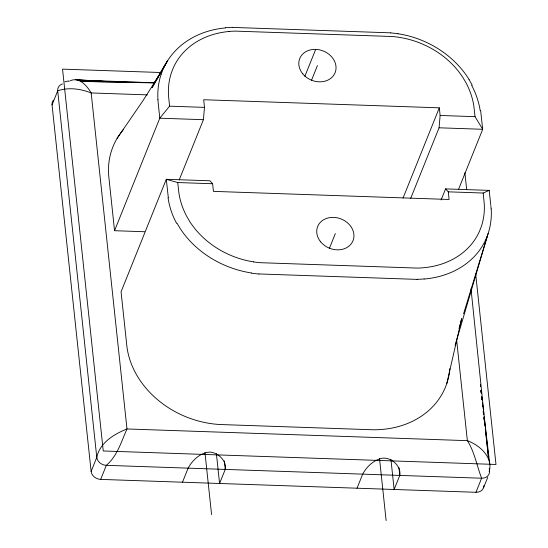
<?xml version="1.0" encoding="UTF-8"?>
<svg xmlns="http://www.w3.org/2000/svg" width="548" height="548" viewBox="0 0 548 548"><rect width="100%" height="100%" fill="white"/><g stroke="black" fill="none" stroke-linecap="round" stroke-linejoin="round"><path stroke-width="0.82" d="M179.21 179.915L203.418 119.697L204.486 107.374L203.671 99.736L439.318 107.833L440.126 115.47L439.058 127.794L410.712 198.308M446.764 383.634L461.683 318.621L459.053 328.547M455.114 345.254L488.028 233.818A93.961 76.302 26.4 0 0 491.214 208.904M463.553 313.846L488.145 233.462M161.126 74.364L163.201 68.966A89.235 74.686 22.7 0 1 225.543 27.914M390.936 459.464L394.135 489.48L399.787 475.417C401.485 466.095 391.156 456.881 382.004 458.231C373.592 460.087 366.633 466.69 362.694 474.143L357.043 488.206M487.145 236.291L486.008 239.065A89.139 72.61 21.1 0 1 452.182 271.952A89.612 73.021 21.2 0 1 424.179 279.035M216.405 453.703L219.584 483.487L225.235 469.417C226.927 460.868 218.083 452.641 209.973 452.086C200.431 452.497 192.458 460.087 188.142 468.143L182.491 482.206M483.905 485.638A8.967 7.405 21.9 0 1 475.952 492.289L100.668 479.397A8.967 7.405 21.9 0 1 91.126 471.458L52.046 104.901L57.704 90.838A8.967 7.405 21.9 0 1 62.458 83.926M144.549 231.736L114.546 230.708L159.776 118.197L169.572 106.175L168.51 95.592A85.385 70.534 21.9 0 1 171.366 72.857L173.209 68.062A80.337 66.37 21.9 0 1 229.037 31.489M91.126 471.458L96.784 457.395C99.832 442.695 114.059 434.098 126.985 428.961L467.362 440.654C479.726 445.223 493.337 457.148 489.165 471.773M100.668 479.397L106.326 465.334C117.327 456.08 121.3 441.599 126.985 428.961L91.167 92.948C87.139 85.947 79.255 76.562 70.117 80.803M304.866 76.295L315.689 49.375M311.38 80.625L317.422 65.602M329.293 248.634L335.335 233.606M403.027 198.109L439.318 107.833M441.113 199.979L445.572 188.889L489.206 190.389L490.803 205.342M458.491 189.512L482.699 129.294L480.658 110.771M475.952 492.289L481.61 478.226A8.967 7.405 21.9 0 0 489.522 470.89L489.248 468.348M483.555 487.747L487.761 477.287M165.962 63.438L152.139 87.543L167.551 60.78L154.858 82.056L158.132 76.843L142.754 101.003L117.114 138.356M68.87 81.399L69.281 81.186M445.572 188.889L448.271 191.834L483.178 193.033L489.206 190.389M64.828 81.844L68.548 80.919M232.605 27.414L390.813 32.846M417.096 279.384L258.889 273.952M154.906 82.659L80.727 81.392L154.584 82.926M160.941 72.521L62.541 69.137L103.25 450.97L495.988 464.464L475.678 273.973M147.33 94.879L91.167 92.948C80.72 88.81 68.514 87.043 57.704 90.838L96.784 457.395A8.967 7.405 21.9 0 0 106.326 465.334L481.61 478.226C476.808 465.738 474.678 452.107 467.362 440.654L456.614 339.849M169.572 106.175L204.486 107.374M440.126 115.47L475.041 116.669L482.699 129.294L439.058 127.794M203.418 119.697L159.776 118.197L157.872 99.681M449.853 368.592A89.667 74.069 21.9 0 1 397.615 426.782A90.078 74.412 21.9 0 1 372.962 429.776L219.755 424.508A90.078 74.412 21.9 0 1 194.28 419.802A89.529 73.959 21.9 0 1 161.564 402.903A89.694 74.096 21.9 0 1 127.684 351.384L127.129 348.124A74.021 61.15 21.9 0 1 126.931 346.726L121.06 291.803L166.291 179.292L177.716 182.539L212.624 183.738L213.439 191.375L449.086 199.472L448.271 191.834M154.584 82.803L77.364 80.022L102.962 81.364M105.524 81.501L108.086 81.631M75.651 79.761L105.524 81.385M212.624 183.738L209.925 180.792L166.291 179.292L168.332 197.807M468.992 79.467L472.171 85.05M176.983 223.125L180.217 228.557A89.235 72.617 21 0 0 251.669 273.007M480.404 384.675L480.603 386.367M481.103 390.594L481.397 393.128M481.898 397.355L482.199 399.889M482.493 402.424L483.288 409.185M483.487 410.877L483.891 414.254M484.185 416.795L489.761 464.122M480.363 384.717L480.555 386.415M481.028 390.669L481.308 393.224M481.685 396.622L482.069 400.026M482.541 404.28L482.726 405.979M483.295 411.082L483.672 414.487M484.048 417.884L484.336 420.439M484.713 423.837L484.905 425.543M485.281 428.94L488.686 459.56L471.006 288.775M475.041 116.669L473.849 106.086A85.385 70.534 21.9 0 0 466.108 82.988L463.224 78.028A80.344 66.37 21.9 0 0 399.156 37.333A83.926 69.329 21.9 0 0 392.628 36.524L235.441 31.12A83.892 69.301 21.9 0 0 229.03 31.455M483.178 193.033L484.247 203.616A85.385 70.534 21.9 0 1 481.391 226.351L479.548 231.146A80.344 66.37 21.9 0 1 423.714 267.719A83.926 69.329 21.9 0 1 417.309 268.088L260.129 262.691A83.892 69.301 21.9 0 1 253.601 261.91M464.889 172.778L466.704 189.779M480.925 390.279L481.199 392.827M481.651 397.067L481.925 399.615M482.377 403.855L482.644 406.404M483.192 411.493L483.37 413.192M483.822 417.432L484.096 419.98M398.965 467.718L399.787 475.417M379.524 458.655L386.128 520.6M224.331 460.909L225.235 469.417M177.716 182.539L178.908 193.122A85.385 70.534 21.9 0 0 186.649 216.227L189.533 221.18A80.337 66.37 21.9 0 0 253.601 261.876M204.952 452.497L211.576 514.606M114.546 230.708L108.71 175.785A74.021 61.15 21.9 0 1 108.607 174.387L108.477 171.14A89.694 74.096 21.9 0 1 123.622 129.342M490.885 206.144L491.118 208.898M176.552 223.269A93.961 78.837 15.3 0 1 168.072 197.814M258.889 274.014A92.927 76.186 21.2 0 1 251.662 273.164M424.159 278.953A92.968 76.001 21.4 0 1 417.083 279.309M471.636 85.2A93.961 76.056 28 0 1 480.226 110.758M398.026 33.736A89.235 74.781 22.8 0 1 469.074 79.439M390.82 32.921A92.968 77.364 22.6 0 1 398.026 33.798M225.502 27.736A92.927 77.528 22.4 0 1 232.599 27.352M157.954 99.688A93.961 78.741 17.1 0 1 161.112 74.364M52.046 104.901A8.967 7.405 21.9 0 1 53.485 100.154M320.655 241.832A19.05 15.741 21.9 0 0 352.604 241.627A19.05 15.741 21.9 0 0 332.746 217.371A19.05 15.741 21.9 0 0 320.655 241.832M302.743 73.822A19.05 15.741 21.9 0 0 334.691 73.624A19.05 15.741 21.9 0 0 314.833 49.361A19.05 15.741 21.9 0 0 302.743 73.822"/></g></svg>
